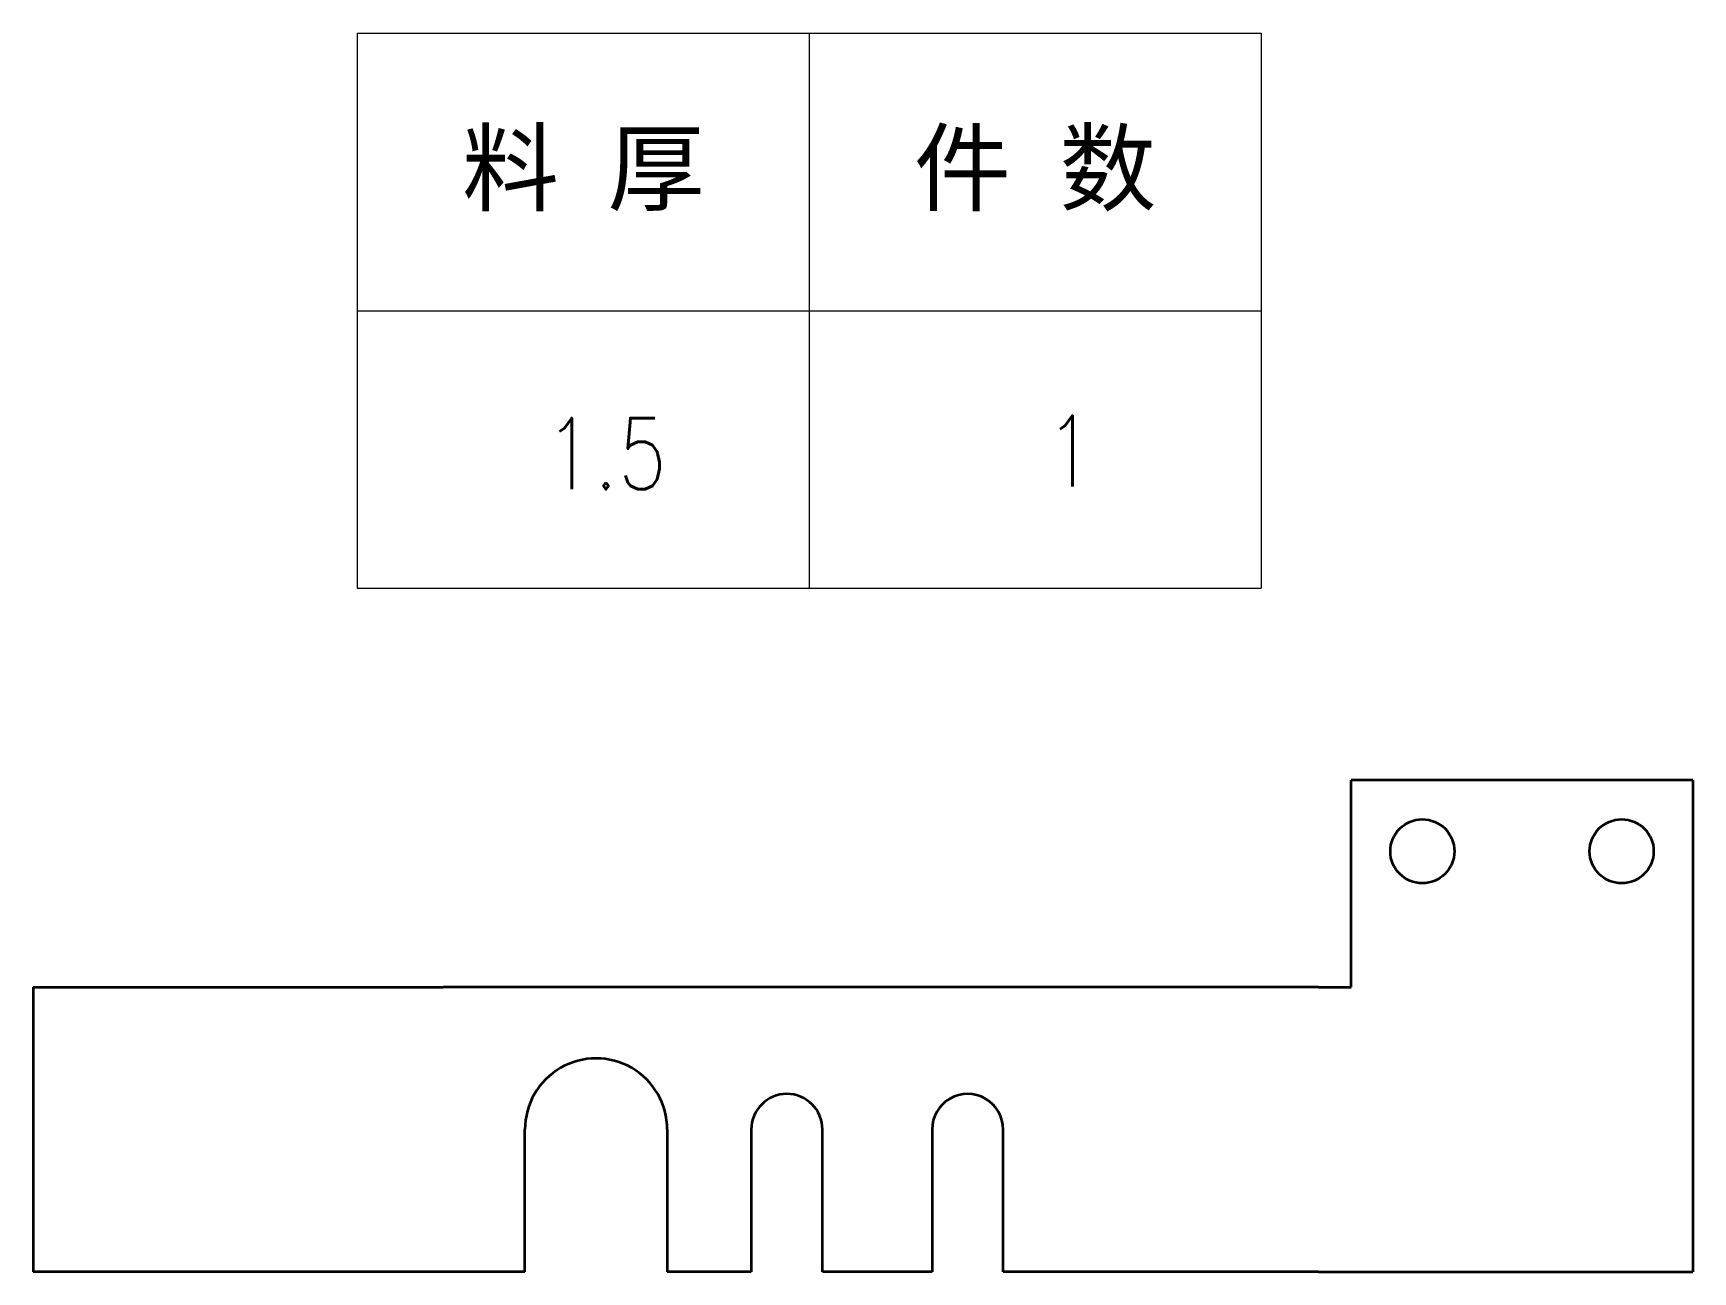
# Model space of a CAD drawing. Header units: millimetres. Extents: x 1333 to 209312, y -42879 to 359.
# Drawn here: x 141981.1 to 142214.3, y -296.9 to -122.9 of the extents above; entities that cross this region are included whole.
import ezdxf
from ezdxf.enums import TextEntityAlignment as Align

# ---------------------------------------------------------------- set-up
doc = ezdxf.new("R2010")
doc.units = ezdxf.units.MM
doc.header["$LTSCALE"] = 0.5
doc.layers.add('标注线', color=3, linetype='Continuous', lineweight=18)
doc.styles.add('DIM', font='romans.shx', dxfattribs={"width": 0.8, "bigfont": 'bigfont.shx'})
doc.styles.get("Standard").update_dxf_attribs({"font": 'simplex.shx'})

# ---------------------------------------------------------------- blocks, each defined once
blk = doc.blocks.new('*T645')
at = {"color": 0, "linetype": 'ByBlock', "lineweight": -2, "transparency": 16777216}
for p, q in [((0, 0), (127, 0)), ((0, 0), (0, -78)), ((63.5, 0), (63.5, -78)), ((127, 0), (127, -78)), ((0, -39), (127, -39)), ((0, -78), (127, -78))]:
    blk.add_line(p, q, dxfattribs=at)
at = {"color": 0, "transparency": 16777216, "char_height": 10, "width": 60.5, "attachment_point": 5}
for s, insert in [('{\\fSimSun|b0|i0|c134|p2;料 厚}', (31.75, -19.5)), ('{\\fSimSun|b0|i0|c134|p2;件 数}', (95.25, -19.5))]:
    blk.add_mtext(s, dxfattribs=dict(at, insert=insert))
blk = doc.blocks.new('拆图参数')
blk.add_blockref('*T645', (-63.5, 78))
at = {"style": 'DIM', "width": 0.8}
blk.add_attdef('6', text='', height=10, dxfattribs=at).set_placement((-37.13, 18.91), align=Align.MIDDLE_LEFT)
blk.add_attdef('1', text='', height=10, dxfattribs=at).set_placement((36.65, 19.27), align=Align.MIDDLE_CENTER)

msp = doc.modelspace()

# ---------------------------------------------------------------- linework, layer by layer
at = {"color": 7, "lineweight": 35}
for p, q in [((142166.329, -256.939), (142166.329, -227.839)), ((142214.329, -227.839), (142166.329, -227.839)), ((142214.329, -227.839), (142214.329, -256.939)), ((141981.129, -256.939), (141981.129, -296.939)), ((142161.729, -256.939), (142038.729, -256.939)), ((142214.329, -256.939), (142214.329, -296.939)), ((142050.229, -296.939), (142050.229, -276.939)), ((142070.229, -276.939), (142070.229, -296.939)), ((142082.029, -276.939), (142082.029, -296.939)), ((142092.029, -296.939), (142092.029, -276.939)), ((142107.429, -276.939), (142107.429, -296.939)), ((142117.429, -296.939), (142117.429, -276.939)), ((142139.229, -296.939), (142117.429, -296.939)), ((142161.729, -296.939), (142139.229, -296.939))]:
    msp.add_line(p, q, dxfattribs=at)
at = {"color": 7, "lineweight": 35, "ltscale": 0.05}
for p, q in [((141981.129, -256.939), (142038.729, -256.939)), ((142038.729, -296.939), (141981.129, -296.939)), ((142161.729, -296.939), (142214.329, -296.939))]:
    msp.add_line(p, q, dxfattribs=at)
at = {"color": 7, "lineweight": 35, "ltscale": 0.0125}
msp.add_line((142161.729, -256.939), (142162.229, -256.939), dxfattribs=at)
at = {"color": 7, "lineweight": 35, "ltscale": 0.0375}
msp.add_line((142162.229, -256.939), (142166.329, -256.939), dxfattribs=at)
at = {"color": 7, "lineweight": 35, "ltscale": 0.2875}
msp.add_line((142050.229, -296.939), (142038.729, -296.939), dxfattribs=at)
at = {"color": 7, "lineweight": 35, "ltscale": 0.294995}
msp.add_line((142082.029, -296.939), (142070.229, -296.939), dxfattribs=at)
at = {"color": 7, "lineweight": 35, "ltscale": 0.38501}
msp.add_line((142107.429, -296.939), (142092.029, -296.939), dxfattribs=at)
at = {"color": 7, "lineweight": 35}
for centre in [(142176.329, -237.839), (142204.329, -237.839)]:
    msp.add_circle(centre, 4.5, dxfattribs=at)
for centre, radius, start, end in [((142060.229, -276.939), 10, 360, 180.00001), ((142087.029, -276.939), 5, 360, 179.99999), ((142112.429, -276.939), 5, 0, 180.00001)]:
    msp.add_arc(centre, radius, start, end, dxfattribs=at)

# ---------------------------------------------------------------- block references
at = {"layer": '标注线', "color": 7}
msp.add_blockref('拆图参数', (142090.173, -200.863), dxfattribs=at).add_auto_attribs({'1': '1', '6': '1.5'})

doc.saveas('drawing.dxf')
